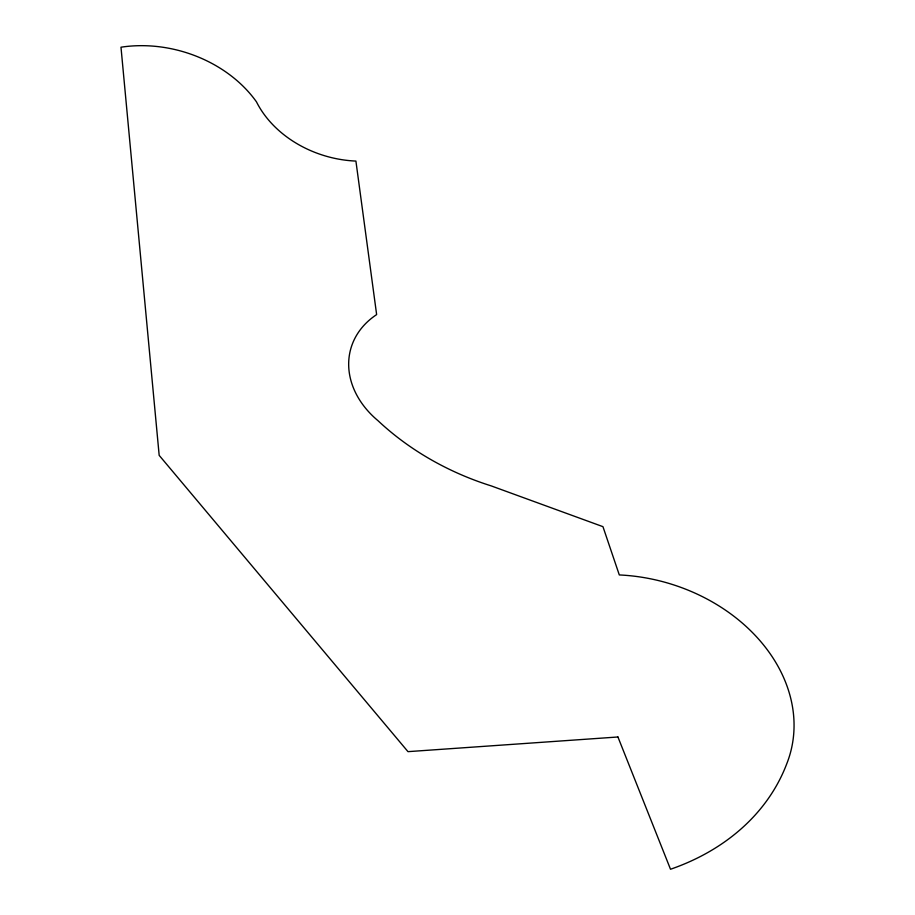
<?xml version="1.0" encoding="UTF-8"?>
<svg xmlns="http://www.w3.org/2000/svg" width="915" height="915" viewBox="0 0 915 915"><rect width="100%" height="100%" fill="white"/><g stroke="black" fill="none" stroke-linecap="round" stroke-linejoin="round"><path stroke-width="1.37" d="M617.934 736.987L407.987 751.65L159.176 455.361L120.986 47.203A119.716 94.462 16 0 1 256.475 101.862A101.542 80.12 16 0 0 355.912 161.074L376.637 314.6A89.853 70.901 16 0 0 377.952 420.648A246.89 194.826 16 0 0 491.229 485.899L602.951 526.663L619.306 574.94A165.752 130.799 16 0 1 786.728 763.865A247.976 195.673 16 0 1 670.512 869.25L617.934 736.987"/></g></svg>
